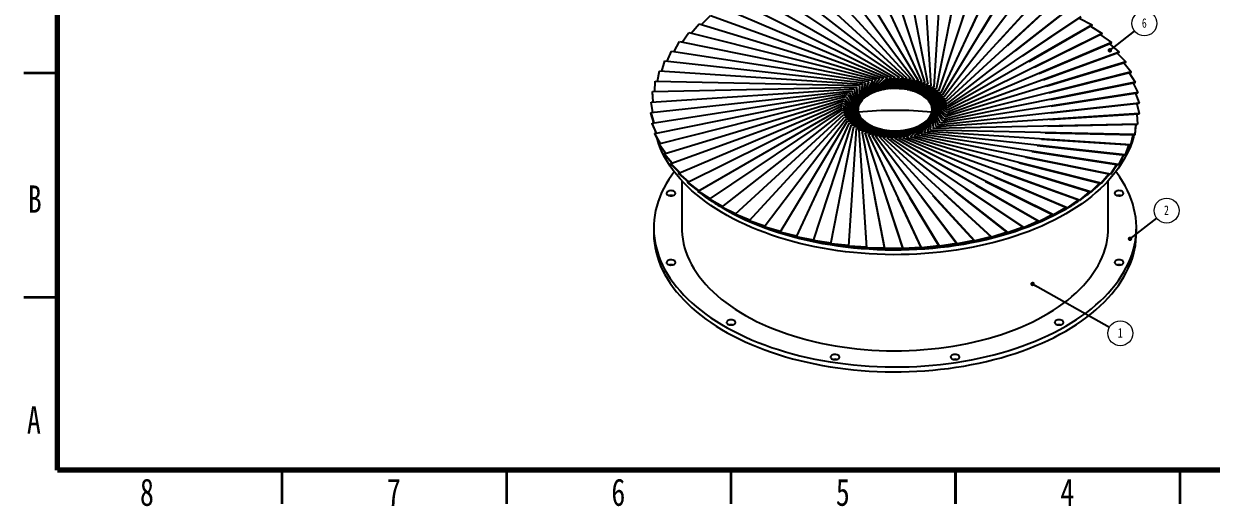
# Paper-space layout 'Sheet6' of a CAD drawing. Header units: millimetres. Extents: x 2 to 418, y 2 to 295.
# Drawn here: x 2.5 to 267, y 1.9 to 109.5 of the extents above; entities that cross this region are included whole.
import ezdxf

# ---------------------------------------------------------------- set-up
doc = ezdxf.new("R2010")
doc.units = ezdxf.units.MM
doc.styles.add('SLDTEXTSTYLE0', font='TXT', dxfattribs={"width": 0.75})
doc.dimstyles.new('SLDDIMSTYLE3', dxfattribs={"dimtxt": 0.18, "dimasz": 1, "dimexe": 0, "dimexo": 0.0625, "dimgap": 0, "dimtad": 0, "dimtih": 1, "dimtoh": 1, "dimdec": 0, "dimrnd": 1e-09, "dimzin": 0, "dimdsep": 46, "dimtxsty": 'Standard', "dimblk1": 'DOT', "dimblk2": 'DOT', "dimsah": 1, "dimcen": 0.09, "dimadec": 0, "dimazin": 0, "dimtfac": 1, "dimtdec": 0, "dimtofl": 0, "dimtmove": 0, "dimatfit": 3, "dimldrblk": 'DOT', "dimfxl": 1, "dimfrac": 2, "dimtolj": 1, "dimtzin": 0, "dimarcsym": 0})

# ---------------------------------------------------------------- blocks, each defined once
blk = doc.blocks.new('SW_NOTE_90')
at = {"color": 0, "linetype": 'Continuous', "lineweight": 0}
blk.add_circle((2.19, 1.71), 2.78, dxfattribs=at)
at = {"color": 0, "linetype": 'Continuous', "lineweight": 0, "insert": (2.17, 2.87), "char_height": 2.12, "attachment_point": 2, "style": 'SLDTEXTSTYLE0'}
blk.add_mtext('6', dxfattribs=at)
blk = doc.blocks.new('_DOT')
at = {"color": 0, "linetype": 'ByBlock', "lineweight": -2}
blk.add_line((-0.5, 0), (-1, 0), dxfattribs=at)
at = {"color": 0, "linetype": 'ByBlock', "const_width": 0.5}
blk.add_lwpolyline([(-0.25, 0, 1), (0.25, 0, 1)], format="xyb", close=True, dxfattribs=at)
blk = doc.blocks.new('SW_NOTE_91')
at = {"color": 0, "linetype": 'Continuous', "lineweight": 0}
blk.add_circle((2.2, 1.7), 2.78, dxfattribs=at)
at = {"color": 0, "linetype": 'Continuous', "lineweight": 0, "insert": (2.18, 2.86), "char_height": 2.12, "attachment_point": 2, "style": 'SLDTEXTSTYLE0'}
blk.add_mtext('2', dxfattribs=at)
blk = doc.blocks.new('SW_NOTE_92')
at = {"color": 0, "linetype": 'Continuous', "lineweight": 0}
blk.add_circle((2.42, -1.36), 2.78, dxfattribs=at)
at = {"color": 0, "linetype": 'Continuous', "lineweight": 0, "insert": (2.4, -0.2), "char_height": 2.12, "attachment_point": 2, "style": 'SLDTEXTSTYLE0'}
blk.add_mtext('1', dxfattribs=at)

psp = doc.layouts.new('Sheet6')

# ---------------------------------------------------------------- linework, layer by layer
at = {"color": 7, "linetype": 'Continuous', "lineweight": 70}
for p, q in [((10, 10), (10, 287)), ((410, 10), (10, 10))]:
    psp.add_line(p, q, dxfattribs=at)
at = {"color": 7, "linetype": 'Continuous', "lineweight": 25}
for p, q in [((190.691571, 121.992126), (202.467826, 96.620546)), ((194.748712, 122.158508), (203.207678, 96.349835)), ((198.816046, 122.149397), (203.910418, 96.047964)), ((202.870828, 121.964843), (204.572115, 95.71662)), ((175.015217, 119.604849), (199.222665, 97.364287)), ((178.807158, 120.454196), (200.067869, 97.231495)), ((182.698444, 121.137581), (200.893519, 97.062612)), ((186.667314, 121.651182), (201.694999, 96.858582)), ((206.890381, 121.605879), (205.189069, 95.357656)), ((210.852226, 121.074512), (205.757831, 94.97308)), ((214.734208, 120.373713), (206.275218, 94.565043)), ((218.514616, 119.507403), (206.738339, 94.135826)), ((210.85916, 120.965338), (208.623211, 109.509321)), ((214.741064, 120.264241), (211.028382, 108.936718)), ((218.521356, 119.397637), (213.352704, 108.261956)), ((167.813521, 117.428169), (197.492588, 97.518831)), ((171.343828, 118.59429), (198.362635, 97.460244)), ((222.172309, 118.480425), (207.144602, 93.68783)), ((225.686832, 117.298523), (207.491735, 93.22356)), ((222.178896, 118.370372), (215.583178, 107.488808)), ((225.693228, 117.18819), (217.707331, 106.621597)), ((161.25423, 114.656166), (195.741934, 97.522793)), ((164.444041, 116.11301), (196.617389, 97.53972)), ((229.03853, 115.968307), (207.777799, 92.745613)), ((232.20866, 114.497216), (208.001192, 92.256661)), ((229.0447, 115.857702), (219.713284, 105.665174)), ((232.214568, 114.38635), (221.589819, 104.624886)), ((153.484635, 109.353166), (155.483868, 111.35076)), ((155.483868, 111.35076), (194.009811, 97.376084)), ((158.261928, 113.065785), (194.871118, 97.468146)), ((235.179491, 112.893476), (208.160665, 91.759439)), ((237.934411, 111.166057), (208.255327, 91.256728)), ((235.185106, 112.782361), (223.326441, 103.506552)), ((151.183682, 107.446671), (152.935586, 109.520684)), ((152.935586, 109.520684), (193.16283, 97.247122)), ((240.458013, 109.324619), (208.284648, 90.751338)), ((237.9397, 111.054706), (224.913438, 102.316426)), ((240.462947, 109.213047), (226.341935, 101.061164)), ((237.578716, 110.812551), (240.458013, 109.324619)), ((240.075812, 108.989559), (242.736183, 107.379459)), ((240.462947, 109.213047), (240.458013, 109.324619)), ((149.134887, 105.445618), (150.631335, 107.58579)), ((150.631335, 107.58579), (192.334911, 97.081981)), ((242.736183, 107.379459), (208.248464, 90.246097)), ((242.740735, 107.267683), (227.603944, 99.747785)), ((242.330611, 107.063935), (244.756182, 105.341457)), ((242.740735, 107.267683), (242.736183, 107.379459)), ((145.839088, 101.204568), (146.805028, 103.445358)), ((146.805028, 103.445358), (190.754649, 96.647055)), ((147.349941, 103.361068), (148.583999, 105.556899)), ((148.583999, 105.556899), (191.530685, 96.881585)), ((246.506712, 103.222009), (207.980756, 89.247344)), ((244.756182, 105.341457), (208.146977, 89.743829)), ((244.760325, 105.229493), (228.692407, 98.383635)), ((244.330498, 105.046362), (246.506712, 103.222009)), ((244.760325, 105.229493), (244.756182, 105.341457)), ((246.510424, 103.109875), (246.506712, 103.222009)), ((144.611065, 98.988089), (145.304371, 101.262974)), ((145.304371, 101.262974), (190.011143, 96.379701)), ((247.977984, 101.032968), (207.750729, 88.759419)), ((246.510424, 103.109875), (229.601237, 96.976342)), ((247.981244, 100.920684), (230.32535, 95.533776)), ((246.064258, 102.948035), (247.977984, 101.032968)), ((247.522139, 100.780608), (249.16177, 98.786577)), ((247.981244, 100.920684), (247.977984, 101.032968)), ((143.673041, 96.723963), (144.090421, 99.021954)), ((144.090421, 99.021954), (189.304325, 96.08102)), ((249.16177, 98.786577), (207.458184, 88.282781)), ((249.16456, 98.674161), (230.860699, 94.064006)), ((248.695911, 98.556124), (250.05145, 96.495397)), ((249.16456, 98.674161), (249.16177, 98.786577)), ((142.548154, 94.414391), (188.016337, 95.396521)), ((143.030579, 94.424812), (143.169966, 96.73483)), ((143.169966, 96.73483), (188.638148, 95.752681)), ((188.016337, 95.396521), (188.3275, 90.239622)), ((188.638148, 95.752681), (188.326978, 90.595782)), ((189.304325, 96.08102), (188.372563, 90.950969)), ((190.011143, 96.379701), (188.464, 91.303196)), ((190.754649, 96.647055), (188.600777, 91.650494)), ((188.638213, 95.726389), (188.638148, 95.752681)), ((191.530685, 96.881585), (188.782129, 91.99092)), ((192.334911, 97.081981), (189.007042, 92.32257)), ((193.16283, 97.247122), (189.274259, 92.64359)), ((189.304521, 96.054722), (189.304325, 96.08102)), ((194.009811, 97.376084), (189.582284, 92.952185)), ((194.871118, 97.468146), (189.929396, 93.246628)), ((190.011469, 96.353392), (190.011143, 96.379701)), ((195.741934, 97.522793), (190.313653, 93.525273)), ((196.617389, 97.53972), (190.732907, 93.786562)), ((190.755102, 96.620729), (190.754649, 96.647055)), ((197.492588, 97.518831), (191.184811, 94.029033)), ((191.531264, 96.855237), (191.530685, 96.881585)), ((198.362635, 97.460244), (191.666841, 94.251331)), ((199.222665, 97.364287), (192.176299, 94.452212)), ((192.335612, 97.055605), (192.334911, 97.081981)), ((200.067869, 97.231495), (192.710336, 94.630553)), ((193.163649, 97.220713), (193.16283, 97.247122)), ((200.893519, 97.062612), (193.265967, 94.785356)), ((201.694999, 96.858582), (193.840083, 94.915757)), ((194.010743, 97.349637), (194.009811, 97.376084)), ((202.467826, 96.620546), (194.429475, 95.021025)), ((194.872159, 97.441657), (194.871118, 97.468146)), ((203.207678, 96.349835), (195.030845, 95.100571)), ((203.910418, 96.047964), (195.640831, 95.153952)), ((195.743077, 97.496257), (195.741934, 97.522793)), ((204.572115, 95.71662), (196.256022, 95.180868)), ((196.618628, 97.513132), (196.617389, 97.53972)), ((205.189069, 95.357656), (196.872976, 95.181169)), ((197.493916, 97.492188), (197.492588, 97.518831)), ((198.364045, 97.433542), (198.362635, 97.460244)), ((199.224149, 97.337522), (199.222665, 97.364287)), ((200.069418, 97.204665), (200.067869, 97.231495)), ((200.895125, 97.035713), (200.893519, 97.062612)), ((201.696653, 96.831613), (201.694999, 96.858582)), ((202.469518, 96.593505), (202.467826, 96.620546)), ((203.2094, 96.32272), (203.207678, 96.349835)), ((203.912159, 96.020774), (203.910418, 96.047964)), ((204.573866, 95.689354), (204.572115, 95.71662)), ((205.190821, 95.330315), (205.189069, 95.357656)), ((250.05145, 96.495397), (207.104755, 87.820096)), ((250.053754, 96.382872), (231.204288, 92.575249)), ((249.578913, 96.286953), (250.642048, 94.172242)), ((250.053754, 96.382872), (250.05145, 96.495397)), ((142.212678, 89.725594), (186.919456, 94.608848)), ((142.228462, 92.073616), (187.44237, 95.014531)), ((142.500891, 87.383456), (186.450521, 94.18174)), ((142.547893, 94.309694), (142.548154, 94.414391)), ((142.68104, 92.103053), (142.547893, 94.309694)), ((142.687593, 92.103479), (142.548154, 94.414391)), ((143.091488, 85.060302), (186.038186, 93.735597)), ((143.981167, 82.769122), (185.684757, 93.272913)), ((145.164952, 80.52273), (185.392211, 92.796275)), ((185.392211, 92.796275), (189.278703, 88.195197)), ((185.684757, 93.272913), (189.012621, 88.5135)), ((186.038186, 93.735597), (188.786736, 88.84493)), ((186.450521, 94.18174), (188.604387, 89.185179)), ((186.919456, 94.608848), (188.466593, 89.532342)), ((187.44237, 95.014531), (188.374125, 89.88448)), ((189.274259, 92.64359), (189.254268, 92.649689)), ((189.277519, 92.538429), (189.274259, 92.64359)), ((189.565616, 92.879495), (189.277519, 92.538429)), ((189.585997, 92.846873), (189.549303, 92.860183)), ((189.582284, 92.952185), (189.563139, 92.959129)), ((189.585997, 92.846873), (189.582284, 92.952185)), ((189.914023, 93.17463), (189.585997, 92.846873)), ((189.93354, 93.141146), (189.896364, 93.156985)), ((189.929396, 93.246628), (189.911204, 93.254379)), ((189.93354, 93.141146), (189.929396, 93.246628)), ((190.299662, 93.45391), (189.93354, 93.141146)), ((190.318205, 93.419603), (190.281088, 93.438043)), ((190.313653, 93.525273), (190.296515, 93.533787)), ((190.318205, 93.419603), (190.313653, 93.525273)), ((190.720375, 93.715772), (190.318205, 93.419603)), ((190.737841, 93.680687), (190.701344, 93.701756)), ((190.732907, 93.786562), (190.716919, 93.795791)), ((190.737841, 93.680687), (190.732907, 93.786562)), ((191.17381, 93.958751), (190.737841, 93.680687)), ((191.190101, 93.922938), (191.154794, 93.946622)), ((191.184811, 94.029033), (191.170063, 94.038927)), ((191.190101, 93.922938), (191.184811, 94.029033)), ((191.657431, 94.18149), (191.190101, 93.922938)), ((191.672455, 94.145), (191.638907, 94.171241)), ((191.666841, 94.251331), (191.653414, 94.261833)), ((191.672455, 94.145), (191.666841, 94.251331)), ((192.168533, 94.382742), (191.672455, 94.145)), ((192.182207, 94.345632), (192.150975, 94.374327)), ((192.176299, 94.452212), (192.164269, 94.463264)), ((192.182207, 94.345632), (192.176299, 94.452212)), ((192.704259, 94.561382), (192.182207, 94.345632)), ((192.716506, 94.523712), (192.688124, 94.554714)), ((192.710336, 94.630553), (192.699771, 94.642093)), ((192.716506, 94.523712), (192.710336, 94.630553)), ((193.261611, 94.716411), (192.716506, 94.523712)), ((193.272363, 94.678244), (193.247333, 94.711363)), ((193.265967, 94.785356), (193.256925, 94.79732)), ((193.272363, 94.678244), (193.265967, 94.785356)), ((193.837473, 94.846962), (193.272363, 94.678244)), ((193.84667, 94.808364), (193.82545, 94.843372)), ((193.840083, 94.915757), (193.832616, 94.928077)), ((193.84667, 94.808364), (193.840083, 94.915757)), ((194.428625, 94.952304), (193.84667, 94.808364)), ((194.436215, 94.913344), (194.419212, 94.949976)), ((194.429475, 95.021025), (194.423623, 95.033632)), ((194.436215, 94.913344), (194.429475, 95.021025)), ((195.03176, 95.03185), (194.436215, 94.913344)), ((195.037701, 94.992597), (195.02526, 95.030556)), ((195.030845, 95.100571), (195.026641, 95.113396)), ((195.037701, 94.992597), (195.030845, 95.100571)), ((195.643507, 95.085153), (195.037701, 94.992597)), ((195.640831, 95.153952), (195.638299, 95.166923)), ((195.647765, 95.04568), (195.640161, 95.084642)), ((195.647765, 95.04568), (195.640831, 95.153952)), ((196.260442, 95.111916), (195.647765, 95.04568)), ((196.256022, 95.180868), (196.255176, 95.193912)), ((196.262995, 95.072296), (196.256022, 95.180868)), ((196.262995, 95.072296), (196.260427, 95.111914)), ((196.877414, 95.111879), (196.262995, 95.072296)), ((196.872976, 95.181169), (196.873822, 95.194213)), ((196.879949, 95.072296), (196.872976, 95.181169)), ((197.492663, 95.085299), (196.879949, 95.072296)), ((197.488245, 95.154854), (197.490776, 95.167824)), ((205.757831, 94.97308), (197.488245, 95.154854)), ((197.495179, 95.04568), (197.488245, 95.154854)), ((198.102754, 95.032325), (197.495179, 95.04568)), ((198.098386, 95.102069), (198.10259, 95.114894)), ((206.275218, 94.565043), (198.098386, 95.102069)), ((198.105243, 94.992597), (198.098386, 95.102069)), ((198.704278, 94.953254), (198.105243, 94.992597)), ((198.699989, 95.023109), (198.705841, 95.035717)), ((206.738339, 94.135826), (198.699989, 95.023109)), ((198.706729, 94.913344), (198.699989, 95.023109)), ((199.29387, 94.848534), (198.706729, 94.913344)), ((199.289688, 94.918417), (199.297155, 94.930737)), ((207.144602, 93.68783), (199.289688, 94.918417)), ((199.296274, 94.808363), (199.289688, 94.918417)), ((199.868232, 94.718758), (199.296274, 94.808363)), ((199.864185, 94.788577), (199.873227, 94.800541)), ((207.491735, 93.22356), (199.864185, 94.788577)), ((199.870581, 94.678243), (199.864185, 94.788577)), ((200.424154, 94.564662), (199.870581, 94.678243)), ((200.420268, 94.634316), (200.430833, 94.645856)), ((207.777799, 92.745613), (200.420268, 94.634316)), ((200.426438, 94.523711), (200.420268, 94.634316)), ((200.958525, 94.387123), (200.426438, 94.523711)), ((200.954828, 94.456497), (200.966857, 94.467549)), ((208.001192, 92.256661), (200.954828, 94.456497)), ((200.960736, 94.345631), (200.954828, 94.456497)), ((201.468358, 94.187154), (200.960736, 94.345631)), ((201.464873, 94.256114), (201.4783, 94.266616)), ((208.160665, 91.759439), (201.464873, 94.256114)), ((201.470488, 94.144999), (201.464873, 94.256114)), ((201.950801, 93.965903), (201.470488, 94.144999)), ((201.947553, 94.034287), (201.962302, 94.04418)), ((208.255327, 91.256728), (201.947553, 94.034287)), ((201.952842, 93.922936), (201.947553, 94.034287)), ((202.403158, 93.724645), (201.952842, 93.922936)), ((202.400168, 93.792257), (202.416156, 93.801487)), ((208.284648, 90.751338), (202.400168, 93.792257)), ((202.405102, 93.680686), (202.400168, 93.792257)), ((202.822898, 93.464781), (202.405102, 93.680686)), ((202.820186, 93.531378), (202.837324, 93.539892)), ((208.248464, 90.246097), (202.820186, 93.531378)), ((202.824738, 93.419601), (202.820186, 93.531378)), ((203.207674, 93.187842), (202.824738, 93.419601)), ((203.205259, 93.253108), (203.223451, 93.260859)), ((208.146977, 89.743829), (203.205259, 93.253108)), ((203.209403, 93.141144), (203.205259, 93.253108)), ((203.555336, 92.895485), (203.209403, 93.141144)), ((203.553233, 92.959004), (203.572378, 92.965949)), ((207.980756, 89.247344), (203.553233, 92.959004)), ((203.556945, 92.846871), (203.553233, 92.959004)), ((203.863939, 92.589513), (203.556945, 92.846871)), ((203.862162, 92.650711), (203.882152, 92.65681)), ((207.750729, 88.759419), (203.862162, 92.650711)), ((203.865423, 92.538427), (203.862162, 92.650711)), ((205.759572, 94.945664), (205.757831, 94.97308)), ((206.27694, 94.537552), (206.275218, 94.565043)), ((250.642048, 94.172242), (206.69242, 87.373953)), ((206.740031, 94.108261), (206.738339, 94.135826)), ((207.146256, 93.660193), (207.144602, 93.68783)), ((207.493342, 93.195852), (207.491735, 93.22356)), ((207.779348, 92.717837), (207.777799, 92.745613)), ((250.643854, 94.059628), (231.354196, 91.075833)), ((250.16609, 93.985726), (250.930261, 91.830105)), ((250.643854, 94.059628), (250.642048, 94.172242)), ((142.227681, 91.968896), (142.228462, 92.073616)), ((142.626907, 89.770839), (142.227681, 91.968896)), ((142.646323, 89.77296), (142.228462, 92.073616)), ((146.636224, 78.333689), (185.162184, 92.308349)), ((148.386753, 76.214241), (184.995963, 91.811864)), ((150.406751, 74.176238), (184.894476, 91.309597)), ((152.684934, 72.231068), (184.858292, 90.804353)), ((155.208536, 70.38963), (184.887613, 90.298963)), ((184.858292, 90.804353), (190.643652, 87.114414)), ((184.887613, 90.298963), (191.067103, 86.880138)), ((184.894476, 91.309597), (190.25166, 87.364429)), ((184.995963, 91.811864), (189.892636, 87.628824)), ((185.162184, 92.308349), (189.567922, 87.906214)), ((188.326978, 90.595782), (188.305982, 90.596236)), ((188.3275, 90.239622), (188.309692, 90.239237)), ((188.327239, 90.491085), (188.312307, 90.491407)), ((188.327239, 90.491085), (188.326978, 90.595782)), ((188.350293, 90.873149), (188.327239, 90.491085)), ((188.327258, 90.142521), (188.3275, 90.239622)), ((188.373345, 90.846249), (188.348766, 90.847848)), ((188.372563, 90.950969), (188.350095, 90.95243)), ((188.373345, 90.846249), (188.372563, 90.950969)), ((188.442377, 91.226324), (188.373345, 90.846249)), ((188.465297, 91.198431), (188.437855, 91.201429)), ((188.464, 91.303196), (188.441784, 91.305623)), ((188.465297, 91.198431), (188.464, 91.303196)), ((188.579922, 91.574539), (188.465297, 91.198431)), ((188.602583, 91.545662), (188.572537, 91.55031)), ((188.600777, 91.650494), (188.578937, 91.653872)), ((188.602583, 91.545662), (188.600777, 91.650494)), ((188.762159, 91.915847), (188.602583, 91.545662)), ((188.784433, 91.885999), (188.752107, 91.892529)), ((188.782129, 91.99092), (188.760787, 91.995231)), ((188.784433, 91.885999), (188.782129, 91.99092)), ((188.988068, 92.248339), (188.784433, 91.885999)), ((189.009832, 92.217539), (188.975604, 92.22616)), ((189.007042, 92.32257), (188.986318, 92.32779)), ((189.009832, 92.217539), (189.007042, 92.32257)), ((189.256388, 92.570155), (189.009832, 92.217539)), ((189.277519, 92.538429), (189.24182, 92.549321)), ((204.13176, 92.271903), (203.865423, 92.538427)), ((204.130319, 92.329952), (204.151043, 92.335172)), ((207.458184, 88.282781), (204.130319, 92.329952)), ((204.133109, 92.217537), (204.130319, 92.329952)), ((204.357302, 91.944886), (204.133109, 92.217537)), ((204.356203, 91.998522), (204.377545, 92.002833)), ((207.104755, 87.820096), (204.356203, 91.998522)), ((204.358508, 91.885997), (204.356203, 91.998522)), ((204.539308, 91.611139), (204.358508, 91.885997)), ((204.504794, 85.803012), (204.815962, 90.24767)), ((204.538552, 91.658274), (204.560392, 91.661652)), ((206.69242, 87.373953), (204.538552, 91.658274)), ((204.540358, 91.54566), (204.538552, 91.658274)), ((204.67677, 91.27432), (204.540358, 91.54566)), ((204.676346, 91.31111), (204.698563, 91.313537)), ((206.223485, 86.946845), (204.676346, 91.31111)), ((204.677644, 91.198429), (204.676346, 91.31111)), ((204.76894, 90.940895), (204.677644, 91.198429)), ((204.768815, 90.958973), (204.791283, 90.960434)), ((205.700572, 86.541162), (204.768815, 90.958973)), ((204.769596, 90.846247), (204.768815, 90.958973)), ((204.8207, 90.603944), (204.769596, 90.846247)), ((204.81544, 90.603831), (204.838034, 90.604319)), ((205.126605, 86.159173), (204.81544, 90.603831)), ((204.815701, 90.491082), (204.81544, 90.603831)), ((204.832767, 90.247307), (204.815701, 90.491082)), ((204.815962, 90.24767), (204.838556, 90.247182)), ((250.930261, 91.830105), (206.223485, 86.946845)), ((208.002675, 92.22882), (208.001192, 92.256661)), ((208.162075, 91.731535), (208.160665, 91.759439)), ((208.249607, 90.218027), (208.248464, 90.246097)), ((208.256655, 91.228765), (208.255327, 91.256728)), ((208.285887, 90.72332), (208.284648, 90.751338)), ((250.931558, 91.717424), (231.309585, 89.574143)), ((250.454025, 91.665264), (250.914478, 89.482083)), ((250.931558, 91.717424), (250.930261, 91.830105)), ((142.211381, 89.620829), (142.212678, 89.725594)), ((142.875588, 87.441416), (142.211381, 89.620829)), ((142.907318, 87.446324), (142.212678, 89.725594)), ((142.499085, 87.278624), (142.500891, 87.383456)), ((143.469423, 85.136645), (142.500891, 87.383456)), ((157.963457, 68.662211), (184.982275, 89.796252)), ((160.934289, 67.058472), (185.141749, 89.29903)), ((164.104419, 65.587381), (185.365142, 88.810078)), ((167.456117, 64.257165), (185.651205, 88.332131)), ((170.970641, 63.075264), (185.998339, 87.867861)), ((174.628334, 62.048287), (186.404602, 87.419865)), ((184.982275, 89.796252), (191.520344, 86.662926)), ((185.141749, 89.29903), (192.001527, 86.464065)), ((185.365142, 88.810078), (192.508633, 86.284799)), ((185.651205, 88.332131), (193.039463, 86.126316)), ((185.998339, 87.867861), (193.591637, 85.989742)), ((186.404602, 87.419865), (194.162595, 85.876129)), ((188.374125, 89.88448), (188.359563, 89.883533)), ((188.37377, 89.836915), (188.374125, 89.88448)), ((188.466593, 89.532342), (188.455269, 89.531105)), ((188.466262, 89.505602), (188.466593, 89.532342)), ((188.604387, 89.185179), (188.596226, 89.183916)), ((188.604123, 89.169865), (188.604387, 89.185179)), ((188.786736, 88.84493), (188.781604, 88.843893)), ((188.786558, 88.836808), (188.786736, 88.84493)), ((189.012621, 88.5135), (189.010324, 88.512921)), ((189.012536, 88.510303), (189.012621, 88.5135)), ((198.271824, 84.087546), (203.186597, 87.577688)), ((199.133131, 84.179608), (203.55848, 87.889443)), ((199.980112, 84.30857), (203.868682, 88.199862)), ((200.808031, 84.473711), (204.135899, 88.520882)), ((201.612257, 84.674107), (204.360812, 88.852533)), ((202.388293, 84.908638), (204.542164, 89.192958)), ((203.131799, 85.175992), (204.67894, 89.540256)), ((203.838617, 85.474673), (204.770377, 89.892483)), ((203.868682, 88.199862), (203.871281, 88.199069)), ((204.135899, 88.520882), (204.141693, 88.519423)), ((204.360812, 88.852533), (204.370079, 88.85066)), ((204.542164, 89.192958), (204.555113, 89.190955)), ((204.67894, 89.540256), (204.695702, 89.538425)), ((204.770377, 89.892483), (204.791001, 89.891142)), ((250.914478, 89.482083), (205.700572, 86.541162)), ((206.692874, 87.345673), (206.69242, 87.373953)), ((207.105334, 87.791838), (207.104755, 87.820096)), ((207.458885, 88.25455), (207.458184, 88.282781)), ((207.751548, 88.731221), (207.750729, 88.759419)), ((207.981688, 89.219185), (207.980756, 89.247344)), ((208.148018, 89.715712), (208.146977, 89.743829)), ((250.915259, 89.369357), (231.070705, 88.078576)), ((250.440964, 89.338507), (250.594787, 87.141308)), ((250.915259, 89.369357), (250.914478, 89.482083)), ((143.426192, 85.127912), (142.499085, 87.278624)), ((143.089184, 84.955381), (143.091488, 85.060302)), ((144.27611, 82.843409), (143.089184, 84.955381)), ((144.329783, 82.856927), (143.091488, 85.060302)), ((178.408743, 61.181977), (186.867723, 86.990648)), ((182.290725, 60.481179), (187.385111, 86.582611)), ((186.252571, 59.949812), (187.953872, 86.198035)), ((186.867723, 86.990648), (194.749598, 85.786446)), ((187.385111, 86.582611), (195.349733, 85.721567)), ((187.953872, 86.198035), (195.959915, 85.682256)), ((188.569076, 85.81173), (188.570827, 85.839071)), ((190.272124, 59.590848), (188.570827, 85.839071)), ((188.570827, 85.839071), (196.5769, 85.669163)), ((189.230783, 85.480311), (189.232524, 85.507727)), ((189.232524, 85.507727), (197.197293, 85.682799)), ((194.326905, 59.406295), (189.232524, 85.507727)), ((189.933542, 85.178365), (189.935264, 85.205856)), ((189.935264, 85.205856), (197.817566, 85.723537)), ((198.394239, 59.397184), (189.935264, 85.205856)), ((190.673424, 84.90758), (190.675116, 84.935145)), ((190.675116, 84.935145), (198.434072, 85.791587)), ((202.45138, 59.563566), (190.675116, 84.935145)), ((191.446289, 84.669472), (191.447943, 84.697109)), ((191.447943, 84.697109), (199.04307, 85.886995)), ((206.475637, 59.904512), (191.447943, 84.697109)), ((192.249423, 84.49308), (199.640746, 86.009626)), ((193.075073, 84.324197), (200.223245, 86.159156)), ((193.920277, 84.191405), (200.786699, 86.335063)), ((194.780307, 84.095448), (201.327262, 86.536623)), ((195.650355, 84.036861), (201.841148, 86.762907)), ((196.525553, 84.015973), (202.32467, 87.012776)), ((197.401008, 84.032899), (202.774276, 87.284885)), ((201.611678, 84.645849), (201.612257, 84.674107)), ((244.558947, 75.998799), (201.612257, 84.674107)), ((202.38784, 84.880358), (202.388293, 84.908638)), ((246.337917, 78.11034), (202.388293, 84.908638)), ((203.131473, 85.147695), (203.131799, 85.175992)), ((247.838572, 80.292724), (203.131799, 85.175992)), ((203.838421, 85.446365), (203.838617, 85.474673)), ((249.052522, 82.533744), (203.838617, 85.474673)), ((204.504729, 85.774698), (204.504794, 85.803012)), ((249.972976, 84.820869), (204.504794, 85.803012)), ((250.594787, 87.141308), (205.126605, 86.159173)), ((205.12667, 86.130858), (205.126605, 86.159173)), ((205.700768, 86.512854), (205.700572, 86.541162)), ((206.223811, 86.918548), (206.223485, 86.946845)), ((249.972715, 84.70812), (230.016558, 85.139187)), ((250.595048, 87.028559), (230.638891, 86.597496)), ((249.536102, 84.717552), (249.05174, 82.421018)), ((249.513213, 84.718046), (249.052522, 82.533744)), ((250.134471, 87.01861), (249.972715, 84.70812)), ((249.972715, 84.70812), (249.972976, 84.820869)), ((250.126827, 87.018445), (249.972976, 84.820869)), ((250.595048, 87.028559), (250.594787, 87.141308)), ((143.978377, 82.664091), (143.981167, 82.769122)), ((145.421024, 80.600859), (143.978377, 82.664091)), ((145.483851, 80.620028), (143.981167, 82.769122)), ((192.247817, 84.465372), (192.249423, 84.49308)), ((210.444507, 60.418113), (192.249423, 84.49308)), ((193.073524, 84.296421), (193.075073, 84.324197)), ((214.335793, 61.101498), (193.075073, 84.324197)), ((193.918793, 84.163564), (193.920277, 84.191405)), ((218.127733, 61.950846), (193.920277, 84.191405)), ((194.778897, 84.067544), (194.780307, 84.095448)), ((221.799122, 62.961406), (194.780307, 84.095448)), ((195.649026, 84.008898), (195.650355, 84.036861)), ((225.329428, 64.127526), (195.650355, 84.036861)), ((196.524314, 83.987954), (196.525553, 84.015973)), ((228.698908, 65.442686), (196.525553, 84.015973)), ((197.399865, 84.004829), (197.401008, 84.032899)), ((231.888718, 66.89953), (197.401008, 84.032899)), ((198.270784, 84.059429), (198.271824, 84.087546)), ((234.88102, 68.489912), (198.271824, 84.087546)), ((199.132199, 84.151449), (199.133131, 84.179608)), ((237.659079, 70.204937), (199.133131, 84.179608)), ((199.979294, 84.280373), (199.980112, 84.30857)), ((240.20736, 72.035014), (199.980112, 84.30857)), ((200.80733, 84.445481), (200.808031, 84.473711)), ((242.511611, 73.969908), (200.808031, 84.473711)), ((247.837275, 80.180043), (228.215303, 82.323328)), ((249.05174, 82.421018), (229.207187, 83.711803)), ((248.641173, 82.447724), (247.837275, 80.180043)), ((248.603396, 82.450181), (247.838572, 80.292724)), ((249.05174, 82.421018), (249.052522, 82.533744)), ((145.161692, 80.417569), (145.164952, 80.52273)), ((146.854919, 78.413017), (145.161692, 80.417569)), ((146.92541, 78.438587), (145.164952, 80.52273)), ((244.556642, 75.886274), (225.707177, 79.693899)), ((246.336111, 77.997726), (227.046454, 80.981525)), ((247.454266, 80.221878), (246.336111, 77.997726)), ((247.40231, 80.227553), (246.337917, 78.11034)), ((247.493549, 80.217588), (247.236602, 79.788918)), ((247.837275, 80.180043), (247.838572, 80.292724)), ((146.823016, 78.401445), (146.623699, 78.686751)), ((146.632511, 78.228377), (146.636224, 78.333689)), ((148.570111, 76.292362), (146.632511, 78.228377)), ((148.646604, 76.324953), (146.636224, 78.333689)), ((148.50374, 76.264084), (147.995879, 76.866124)), ((240.2041, 71.922729), (222.548208, 77.30964)), ((242.508821, 73.857493), (224.204962, 78.467652)), ((245.981618, 78.052561), (244.556642, 75.886274)), ((245.916528, 78.062629), (244.558947, 75.998799)), ((246.336111, 77.997726), (246.337917, 78.11034)), ((148.382609, 76.108759), (148.386753, 76.214241)), ((150.55728, 74.251021), (148.382609, 76.108759)), ((150.637974, 74.291109), (148.386753, 76.214241)), ((149.07147, 74.53886), (149.07147, 64.020389)), ((150.402199, 74.070569), (150.406751, 74.176238)), ((152.805536, 72.30069), (150.402199, 74.070569)), ((152.888523, 72.348598), (150.406751, 74.176238)), ((231.884167, 66.787754), (216.74738, 74.307655)), ((234.876876, 68.377948), (218.808962, 75.223809)), ((237.655367, 70.092803), (220.746182, 76.226339)), ((244.231099, 75.952034), (242.508821, 73.857493)), ((244.154223, 75.967563), (242.511611, 73.969908)), ((244.07147, 64.020389), (244.07147, 74.53886)), ((244.556642, 75.886274), (244.558947, 75.998799)), ((152.679999, 72.125194), (152.684934, 72.231068)), ((155.302411, 70.452603), (152.679999, 72.125194)), ((155.385721, 70.508489), (152.684934, 72.231068)), ((218.121825, 61.83998), (207.497081, 71.601445)), ((221.793508, 62.850291), (209.934848, 72.126102)), ((225.324139, 64.016176), (212.297881, 72.754458)), ((228.693974, 65.331115), (214.572967, 73.483)), ((239.935857, 72.004571), (237.655367, 70.092803)), ((239.84051, 72.033662), (237.659079, 70.204937)), ((239.519583, 71.655602), (239.958957, 71.997523)), ((239.818597, 71.887226), (239.670024, 71.781719)), ((239.818597, 71.887226), (239.819324, 71.90688)), ((242.212173, 73.932209), (240.2041, 71.922729)), ((240.2041, 71.922729), (240.20736, 72.035014)), ((242.125135, 73.954131), (240.20736, 72.035014)), ((242.102897, 73.822856), (242.219265, 73.930423)), ((242.508821, 73.857493), (242.511611, 73.969908)), ((154.976016, 70.66078), (155.287863, 70.442844)), ((155.203247, 70.283535), (155.208536, 70.38963)), ((158.034015, 68.717402), (155.203247, 70.283535)), ((158.115652, 68.781258), (155.208536, 70.38963)), ((190.26515, 59.481975), (189.518445, 71.002419)), ((194.319971, 59.297121), (192.084028, 70.753138)), ((198.387383, 59.287712), (194.674707, 70.615236)), ((202.444639, 59.453801), (197.275993, 70.589483)), ((206.469051, 59.794458), (199.873339, 70.676023)), ((210.438111, 60.307779), (202.45222, 70.874373)), ((214.329623, 60.990893), (204.998213, 71.183423)), ((237.414664, 70.180114), (234.876876, 68.377948)), ((237.313047, 70.216974), (234.88102, 68.489912)), ((237.312446, 70.073034), (236.983693, 69.874067)), ((237.312446, 70.073034), (237.313893, 70.108553)), ((237.655367, 70.092803), (237.659079, 70.204937)), ((158.029062, 68.713528), (157.950835, 68.763422)), ((157.957842, 68.55588), (157.963457, 68.662211)), ((160.985052, 67.10511), (157.957842, 68.55588)), ((161.063036, 67.176758), (157.963457, 68.662211)), ((160.971207, 67.09239), (160.709688, 67.237076)), ((160.92838, 66.951892), (160.934289, 67.058472)), ((164.138917, 65.625062), (160.92838, 66.951892)), ((164.21133, 65.704158), (160.934289, 67.058472)), ((231.694782, 66.88184), (228.693974, 65.331115)), ((231.58722, 66.935276), (228.698908, 65.442686)), ((231.631914, 66.793734), (230.904222, 66.473303)), ((231.631914, 66.793734), (231.634623, 66.850751)), ((234.662538, 68.469268), (231.884167, 66.787754)), ((231.884167, 66.787754), (231.888718, 66.89953)), ((234.556823, 68.514309), (231.888718, 66.89953)), ((234.578455, 68.372032), (234.054438, 68.101237)), ((234.578455, 68.372032), (234.580562, 68.419655)), ((234.876876, 68.377948), (234.88102, 68.489912)), ((142.82147, 64.020389), (142.82147, 62.931668)), ((164.118922, 65.603223), (163.662616, 65.821905)), ((164.098249, 65.48054), (164.104419, 65.587381)), ((167.477793, 64.285846), (164.098249, 65.48054)), ((167.542816, 64.371881), (164.104419, 65.587381)), ((167.455942, 64.254224), (166.7976, 64.526299)), ((167.449721, 64.150053), (167.456117, 64.257165)), ((170.982751, 63.095243), (167.449721, 64.150053)), ((171.038707, 63.187559), (167.456117, 64.257165)), ((225.179855, 64.112964), (221.793508, 62.850291)), ((225.075397, 64.183037), (221.799122, 62.961406)), ((225.16819, 64.039814), (224.034324, 63.685828)), ((225.16819, 64.039814), (225.171931, 64.11001)), ((228.52797, 65.426947), (225.324139, 64.016176)), ((225.324139, 64.016176), (225.329428, 64.127526)), ((228.420837, 65.488793), (225.329428, 64.127526)), ((228.489301, 65.346964), (227.556174, 64.999027)), ((228.489301, 65.346964), (228.492554, 65.411352)), ((228.693974, 65.331115), (228.698908, 65.442686)), ((250.32147, 62.931668), (250.32147, 64.020389)), ((170.96919, 63.05161), (170.101473, 63.358355)), ((170.964054, 62.967871), (170.970641, 63.075264)), ((174.633858, 62.060186), (170.964054, 62.967871)), ((174.679249, 62.15798), (170.970641, 63.075264)), ((174.625787, 62.00759), (173.559909, 62.325815)), ((174.621594, 61.940606), (174.628334, 62.048287)), ((178.410293, 61.186706), (174.621594, 61.940606)), ((178.443838, 61.289053), (174.628334, 62.048287)), ((178.405275, 61.127367), (177.157405, 61.436014)), ((178.401886, 61.074003), (178.408743, 61.181977)), ((182.290641, 60.479874), (178.401886, 61.074003)), ((182.311138, 60.585764), (178.408743, 61.181977)), ((214.240723, 61.087997), (210.438111, 60.307779)), ((214.156697, 61.179778), (210.444507, 60.418113)), ((214.30157, 61.021535), (212.674318, 60.766603)), ((218.016007, 61.9372), (214.329623, 60.990893)), ((214.329623, 60.990893), (214.335793, 61.101498)), ((217.923258, 62.022412), (214.335793, 61.101498)), ((218.065662, 61.872795), (216.56827, 61.565561)), ((218.065662, 61.872795), (218.066696, 61.890629)), ((221.669267, 62.947471), (218.121825, 61.83998)), ((218.121825, 61.83998), (218.127733, 61.950846)), ((221.569649, 63.025392), (218.127733, 61.950846)), ((221.687155, 62.879595), (220.363338, 62.539767)), ((221.687155, 62.879595), (221.690035, 62.931227)), ((221.793508, 62.850291), (221.799122, 62.961406)), ((182.286512, 60.415391), (180.877283, 60.695809)), ((182.283791, 60.372907), (182.290725, 60.481179)), ((186.25219, 59.943889), (182.283791, 60.372907)), ((186.259204, 60.052152), (182.290725, 60.481179)), ((186.247785, 59.875298), (184.7017, 60.11151)), ((186.245597, 59.84124), (186.252571, 59.949812)), ((190.258621, 59.582706), (186.245597, 59.84124)), ((190.251525, 59.692185), (186.252571, 59.949812)), ((190.263318, 59.510251), (188.611668, 59.688809)), ((190.26515, 59.481975), (190.272124, 59.590848)), ((194.300607, 59.396332), (190.26515, 59.481975)), ((194.27924, 59.505807), (190.272124, 59.590848)), ((194.315239, 59.321364), (192.587096, 59.432697)), ((194.319971, 59.297121), (194.326905, 59.406295)), ((198.355227, 59.385819), (194.319971, 59.297121)), ((198.319751, 59.494061), (194.326905, 59.406295)), ((198.380158, 59.309754), (196.606845, 59.347388)), ((202.399427, 59.551209), (198.387383, 59.287712)), ((198.387383, 59.287712), (198.394239, 59.397184)), ((202.350322, 59.657005), (198.394239, 59.397184)), ((202.434574, 59.475487), (200.648802, 59.436234)), ((206.410215, 59.891525), (202.444639, 59.453801)), ((202.444639, 59.453801), (202.45138, 59.563566)), ((206.348277, 59.99371), (202.45138, 59.563566)), ((206.455044, 59.817567), (204.689973, 59.701643)), ((210.364798, 60.404783), (206.469051, 59.794458)), ((206.469051, 59.794458), (206.475637, 59.904512)), ((210.291126, 60.502263), (206.475637, 59.904512)), ((210.418335, 60.333946), (208.706605, 60.145003)), ((210.438111, 60.307779), (210.444507, 60.418113)), ((146.406483, 55.76961), (146.332403, 55.756354))]:
    psp.add_line(p, q, dxfattribs=at)
at = {"color": 7, "linetype": 'Continuous', "lineweight": 35}
for p, q in [((10, 98.5), (2.5, 98.5)), ((10, 48.5), (2.5, 48.5)), ((60, 10), (60, 2.5)), ((110, 10), (110, 2.5)), ((160, 10), (160, 2.5)), ((210, 2.5), (210, 10)), ((210, 10), (210, 2.5)), ((260, 10), (260, 2.5))]:
    psp.add_line(p, q, dxfattribs=at)
at = {"color": 7, "linetype": 'Continuous', "lineweight": 25, "flags": 128}
for points in [[(143.262361, 85.094818), (143.131604, 85.732508), (143.106547, 85.869428)], [(249.790928, 84.712047), (249.659718, 84.206935), (249.352684, 83.196289), (248.987935, 82.192057), (248.565868, 81.195335), (248.086947, 80.207215), (247.551694, 79.228775), (246.960696, 78.261088), (246.314597, 77.305209), (245.614105, 76.362186), (244.859985, 75.433048), (244.053063, 74.518813), (243.19422, 73.620479), (242.284396, 72.739029), (241.324586, 71.875426), (240.315838, 71.030616), (239.259257, 70.205522), (238.155998, 69.401046), (237.007266, 68.618068), (235.814319, 67.857444), (234.578459, 67.120006), (233.30104, 66.406559), (231.983458, 65.717885), (230.627153, 65.054737), (229.233609, 64.417838), (227.804349, 63.807887), (226.340936, 63.22555), (224.844971, 62.671463), (223.318089, 62.146233), (221.761961, 61.650433), (220.178287, 61.184607), (218.568799, 60.749263), (216.935257, 60.344878), (215.279448, 59.971893), (213.603182, 59.630716), (211.908292, 59.321722), (210.196631, 59.045246), (208.470072, 58.801593), (206.730502, 58.591027), (204.979822, 58.41378), (203.219949, 58.270045), (201.452805, 58.15998), (199.680324, 58.083705), (197.904443, 58.041302), (196.127105, 58.032819), (194.350253, 58.058265), (192.575829, 58.117612), (190.805775, 58.210796), (189.042025, 58.337713), (187.286509, 58.498226), (185.541145, 58.692159), (183.807843, 58.919299), (182.088498, 59.179399), (180.38499, 59.472174), (178.699182, 59.797304), (177.032917, 60.154434), (175.388016, 60.543172), (173.76628, 60.963094), (172.169481, 61.413741), (170.599364, 61.894619), (169.057649, 62.405204), (167.546019, 62.944936), (166.066127, 63.513226), (164.619594, 64.109452), (163.207998, 64.732962), (161.832886, 65.383074), (160.495759, 66.059078), (159.198081, 66.760234), (157.94127, 67.485775), (156.726701, 68.234909), (155.555701, 69.006816), (154.429552, 69.800651), (153.349484, 70.615548), (152.316678, 71.450614), (151.332265, 72.304937), (150.39732, 73.177583), (149.512866, 74.067596), (148.679869, 74.974005), (147.899242, 75.895818), (147.171836, 76.832026), (146.498449, 77.781607), (145.879816, 78.743521), (145.316613, 79.716718), (144.809456, 80.700132), (144.358901, 81.692689), (143.965439, 82.693303), (143.629502, 83.700879), (143.458336, 84.298525)], [(250.205086, 87.020136), (250.09936, 86.243039), (250.065845, 86.038368)], [(246.059548, 78.040506), (245.614105, 77.450907), (245.439927, 77.229067)], [(245.439927, 77.229067), (245.614105, 77.450907), (246.059548, 78.040506)], [(147.391317, 76.540681), (146.828343, 75.776153), (146.182244, 74.820274), (145.591245, 73.852587), (145.055993, 72.874148), (144.577071, 71.886027), (144.155005, 70.889305), (143.790256, 69.885073), (143.483222, 68.874427), (143.234239, 67.858474), (143.043579, 66.838324), (142.911452, 65.815092), (142.838001, 64.789898), (142.823307, 63.763862), (142.867385, 62.738107), (142.970189, 61.713754), (143.131604, 60.691924), (143.351455, 59.673733), (143.629502, 58.660295), (143.965439, 57.652718), (144.358901, 56.652104), (144.809456, 55.659547), (145.316613, 54.676133), (145.879816, 53.702936), (146.498449, 52.741022), (147.171836, 51.791441), (147.899242, 50.855233), (148.679869, 49.93342), (149.512866, 49.027011), (150.39732, 48.136998), (151.332265, 47.264352), (152.316678, 46.410029), (153.349484, 45.574963), (154.429552, 44.760067), (155.555701, 43.966231), (156.726701, 43.194324), (157.94127, 42.445191), (159.198081, 41.719649), (160.495759, 41.018493), (161.832886, 40.342489), (163.207998, 39.692377), (164.619594, 39.068867), (166.066127, 38.472641), (167.546019, 37.904351), (169.057649, 37.364619), (170.599364, 36.854035), (172.169481, 36.373156), (173.76628, 35.922509), (175.388016, 35.502587), (177.032917, 35.113849), (178.699182, 34.756719), (180.38499, 34.431589), (182.088498, 34.138814), (183.807843, 33.878714), (185.541145, 33.651574), (187.286509, 33.457641), (189.042025, 33.297128), (190.805775, 33.170211), (192.575829, 33.077028), (194.350253, 33.017681), (196.127105, 32.992234), (197.904443, 33.000717), (199.680324, 33.04312), (201.452805, 33.119395), (203.219949, 33.22946), (204.979822, 33.373195), (206.730502, 33.550442), (208.470072, 33.761008), (210.196631, 34.004661), (211.908292, 34.281137), (213.603182, 34.590131), (215.279448, 34.931308), (216.935257, 35.304293), (218.568799, 35.708678), (220.178287, 36.144022), (221.761961, 36.609848), (223.318089, 37.105648), (224.844971, 37.630878), (226.340936, 38.184965), (227.804349, 38.767302), (229.233609, 39.377253), (230.627153, 40.014152), (231.983458, 40.6773), (233.30104, 41.365974), (234.578459, 42.079421), (235.814319, 42.816859), (237.007266, 43.577483), (238.155998, 44.360461), (239.259257, 45.164937), (240.315838, 45.990031), (241.324586, 46.834842), (242.284396, 47.698444), (243.19422, 48.579894), (244.053063, 49.478228), (244.859985, 50.392463), (245.614105, 51.321601), (246.314597, 52.264625), (246.960696, 53.220503), (247.551694, 54.188191), (248.086947, 55.16663), (248.565868, 56.15475), (248.987935, 57.151472), (249.352684, 58.155704), (249.659718, 59.16635), (249.908701, 60.182303), (250.09936, 61.202454), (250.231488, 62.225685), (250.304939, 63.250879), (250.319633, 64.276915), (250.275554, 65.30267), (250.172751, 66.327023), (250.011336, 67.348854), (249.791485, 68.367045), (249.513438, 69.380483), (249.1775, 70.388059), (248.784039, 71.388673), (248.333483, 72.38123), (247.826327, 73.364644), (247.263124, 74.337841), (246.644491, 75.299755), (245.971103, 76.249336), (245.751622, 76.540681)], [(150.462083, 74.203727), (150.39732, 74.266304), (149.58235, 75.083866)], [(149.58235, 75.083866), (150.39732, 74.266304), (150.462083, 74.203727)], [(244.344455, 75.929136), (244.053063, 75.607534), (243.282386, 74.798261)], [(243.282386, 74.798261), (244.053063, 75.607534), (244.344455, 75.929136)], [(145.958195, 72.148267), (145.80456, 72.033926), (145.705009, 71.901121), (145.665796, 71.758196), (145.689385, 71.614132), (145.774296, 71.47798), (145.915191, 71.358296), (146.103219, 71.2626), (146.326564, 71.196904), (146.571194, 71.165337), (146.821737, 71.169883), (147.06245, 71.210255), (147.278209, 71.283916), (147.455457, 71.386239), (147.583057, 71.510794), (147.652991, 71.649755), (147.660864, 71.794391), (147.606183, 71.935612), (147.492383, 72.064547), (147.326614, 72.173093), (147.119293, 72.25443), (146.883445, 72.303448), (146.633891, 72.317066), (146.386311, 72.294429), (146.156261, 72.236959), (145.958195, 72.148267)], [(152.687642, 72.232632), (152.316678, 72.539335), (151.381839, 73.349137)], [(151.381839, 73.349137), (152.316678, 72.539335), (152.687642, 72.232632)], [(155.205884, 70.336437), (154.429552, 70.889372), (153.392273, 71.670901)], [(153.392273, 71.670901), (154.429552, 70.889372), (155.205884, 70.336437)], [(245.770531, 72.148267), (245.616896, 72.033926), (245.517344, 71.901121), (245.478131, 71.758196), (245.501721, 71.614132), (245.586631, 71.47798), (245.727527, 71.358296), (245.915554, 71.2626), (246.1389, 71.196904), (246.383529, 71.165337), (246.634072, 71.169883), (246.874786, 71.210255), (247.090545, 71.283916), (247.267793, 71.386239), (247.395392, 71.510794), (247.465326, 71.649755), (247.4732, 71.794391), (247.418518, 71.935612), (247.304718, 72.064547), (247.138949, 72.173093), (246.931628, 72.25443), (246.695781, 72.303448), (246.446227, 72.317066), (246.198647, 72.294429), (245.968596, 72.236959), (245.770531, 72.148267)], [(157.35732, 69.091786), (157.94127, 68.737805), (158.00873, 68.697624)], [(236.647834, 69.635563), (237.007266, 69.870097), (237.45156, 70.166731)], [(234.872516, 68.379806), (234.578459, 68.208727), (233.30104, 67.49528), (231.983458, 66.806606), (230.627153, 66.143458), (229.233609, 65.506559), (227.804349, 64.896608), (226.340936, 64.314271), (224.844971, 63.760184), (223.318089, 63.234954), (221.761961, 62.739154), (220.178287, 62.273328), (218.568799, 61.837984), (216.935257, 61.433599), (215.279448, 61.060614), (213.603182, 60.719437), (211.908292, 60.410443), (210.196631, 60.133967), (208.470072, 59.890314), (206.730502, 59.679748), (204.979822, 59.502501), (203.219949, 59.358766), (201.452805, 59.248701), (199.680324, 59.172426), (197.904443, 59.130023), (196.127105, 59.12154), (194.350253, 59.146987), (192.575829, 59.206334), (190.805775, 59.299517), (189.042025, 59.426434), (187.286509, 59.586947), (185.541145, 59.78088), (183.807843, 60.00802), (182.088498, 60.26812), (180.38499, 60.560895), (178.699182, 60.886025), (177.032917, 61.243155), (175.388016, 61.631893), (173.76628, 62.051815), (172.169481, 62.502462), (170.599364, 62.983341), (169.057649, 63.493925), (167.546019, 64.033657), (166.066127, 64.601947), (164.619594, 65.198173), (163.207998, 65.821683), (161.832886, 66.471795), (160.495759, 67.147799), (159.198081, 67.848955), (158.033298, 68.519719)], [(158.033298, 68.519719), (159.198081, 67.848955), (160.495759, 67.147799), (161.832886, 66.471795), (163.207998, 65.821683), (164.619594, 65.198173), (166.066127, 64.601947), (167.546019, 64.033657), (169.057649, 63.493925), (170.599364, 62.983341), (172.169481, 62.502462), (173.76628, 62.051815), (175.388016, 61.631893), (177.032917, 61.243155), (178.699182, 60.886025), (180.38499, 60.560895), (182.088498, 60.26812), (183.807843, 60.00802), (185.541145, 59.78088), (187.286509, 59.586947), (189.042025, 59.426434), (190.805775, 59.299517), (192.575829, 59.206334), (194.350253, 59.146987), (196.127105, 59.12154), (197.904443, 59.130023), (199.680324, 59.172426), (201.452805, 59.248701), (203.219949, 59.358766), (204.979822, 59.502501), (206.730502, 59.679748), (208.470072, 59.890314), (210.196631, 60.133967), (211.908292, 60.410443), (213.603182, 60.719437), (215.279448, 61.060614), (216.935257, 61.433599), (218.568799, 61.837984), (220.178287, 62.273328), (221.761961, 62.739154), (223.318089, 63.234954), (224.844971, 63.760184), (226.340936, 64.314271), (227.804349, 64.896608), (229.233609, 65.506559), (230.627153, 66.143458), (231.983458, 66.806606), (233.30104, 67.49528), (234.578459, 68.208727), (234.872516, 68.379806)], [(159.936091, 67.607817), (160.495759, 67.311107), (160.952428, 67.075137)], [(162.706141, 66.217191), (163.207998, 65.984991), (164.104234, 65.584184)], [(230.154631, 66.085937), (230.627153, 66.306766), (231.751843, 66.853492)], [(233.516173, 67.77547), (234.578459, 68.372035), (234.710806, 68.448704)], [(149.07147, 64.020389), (149.0829, 63.418858), (149.148721, 62.457131), (149.272967, 61.49733), (149.455484, 60.540637), (149.696048, 59.588232), (149.994362, 58.641287), (150.350059, 57.700969), (150.762701, 56.768436), (151.231778, 55.844838), (151.756714, 54.931312), (152.336862, 54.028983), (152.971506, 53.138965), (153.659865, 52.262351), (154.401092, 51.400224), (155.194272, 50.553645), (156.038428, 49.723657), (156.932521, 48.911282), (157.875449, 48.117522), (158.86605, 47.343354), (159.903105, 46.589731), (160.985334, 45.857584), (162.111406, 45.147813), (163.279932, 44.461292), (164.489473, 43.798869), (165.738539, 43.161358), (167.025591, 42.549546), (168.349043, 41.964185), (169.707265, 41.405998), (171.098584, 40.875672), (172.521285, 40.373859), (173.973617, 39.901179), (175.453788, 39.458214), (176.959976, 39.04551), (178.490326, 38.663574), (180.042952, 38.312878), (181.61594, 37.993853), (183.207354, 37.706893), (184.815232, 37.452351), (186.437594, 37.23054), (188.072441, 37.041735), (189.717758, 36.886167), (191.37152, 36.764029), (193.031687, 36.67547), (194.696216, 36.6206), (196.363055, 36.599486), (198.030151, 36.612155), (199.695449, 36.658591), (201.356899, 36.738736), (203.012453, 36.852492), (204.660072, 36.999719), (206.297726, 37.180235), (207.923397, 37.393818), (209.535083, 37.640205), (211.130797, 37.919092), (212.708575, 38.230136), (214.266472, 38.572954), (215.802568, 38.947122), (217.314972, 39.352181), (218.80182, 39.78763), (220.26128, 40.252935), (221.691555, 40.747521), (223.090881, 41.270778), (224.457536, 41.822064), (225.789836, 42.400697), (227.086138, 43.005966), (228.344847, 43.637124), (229.564411, 44.293395), (230.743328, 44.973969), (231.880145, 45.678009), (232.973462, 46.404646), (234.021932, 47.152985), (235.024263, 47.922105), (235.979221, 48.711058), (236.885628, 49.518872), (237.742369, 50.344552), (238.548387, 51.187081), (239.30269, 52.04542), (240.004348, 52.918512), (240.652497, 53.805282), (241.246338, 54.704636), (241.78514, 55.615468), (242.268239, 56.536654), (242.69504, 57.46706), (243.065017, 58.40554), (243.377714, 59.350938), (243.632746, 60.302088), (243.829799, 61.257819), (243.96863, 62.216954), (244.049067, 63.17831), (244.07147, 64.020389)], [(165.660264, 64.928356), (166.066127, 64.765255), (167.45455, 64.23092)], [(226.594212, 64.575438), (227.804349, 65.059916), (228.591159, 65.390468)], [(142.82147, 62.931668), (142.823307, 62.675141), (142.867385, 61.649386), (142.970189, 60.625033), (143.131604, 59.603202), (143.351455, 58.585011), (143.629502, 57.571573), (143.965439, 56.563997), (144.358901, 55.563383), (144.809456, 54.570826), (145.316613, 53.587412), (145.879816, 52.614215), (146.498449, 51.652301), (147.171836, 50.70272), (147.899242, 49.766512), (148.679869, 48.844699), (149.512866, 47.93829), (150.39732, 47.048277), (151.332265, 46.175631), (152.316678, 45.321308), (153.349484, 44.486242), (154.429552, 43.671345), (155.555701, 42.87751), (156.726701, 42.105603), (157.94127, 41.356469), (159.198081, 40.630928), (160.495759, 39.929772), (161.832886, 39.253768), (163.207998, 38.603656), (164.619594, 37.980146), (166.066127, 37.38392), (167.546019, 36.81563), (169.057649, 36.275898), (170.599364, 35.765314), (172.169481, 35.284435), (173.76628, 34.833788), (175.388016, 34.413866), (177.032917, 34.025128), (178.699182, 33.667998), (180.38499, 33.342868), (182.088498, 33.050093), (183.807843, 32.789993), (185.541145, 32.562853), (187.286509, 32.36892), (189.042025, 32.208407), (190.805775, 32.08149), (192.575829, 31.988306), (194.350253, 31.928959), (196.127105, 31.903513), (197.904443, 31.911996), (199.680324, 31.954399), (201.452805, 32.030674), (203.219949, 32.140739), (204.979822, 32.284474), (206.730502, 32.461721), (208.470072, 32.672287), (210.196631, 32.91594), (211.908292, 33.192416), (213.603182, 33.50141), (215.279448, 33.842587), (216.935257, 34.215572), (218.568799, 34.619957), (220.178287, 35.055301), (221.761961, 35.521127), (223.318089, 36.016927), (224.844971, 36.542157), (226.340936, 37.096244), (227.804349, 37.678581), (229.233609, 38.288532), (230.627153, 38.925431), (231.983458, 39.588579), (233.30104, 40.277253), (234.578459, 40.9907), (235.814319, 41.728138), (237.007266, 42.488762), (238.155998, 43.27174), (239.259257, 44.076216), (240.315838, 44.90131), (241.324586, 45.74612), (242.284396, 46.609723), (243.19422, 47.491173), (244.053063, 48.389507), (244.859985, 49.303742), (245.614105, 50.23288), (246.314597, 51.175903), (246.960696, 52.131782), (247.551694, 53.099469), (248.086947, 54.077909), (248.565868, 55.066029), (248.987935, 56.062751), (249.352684, 57.066983), (249.659718, 58.077629), (249.908701, 59.093582), (250.09936, 60.113733), (250.231488, 61.136964), (250.304939, 62.162158), (250.32147, 62.931668)], [(175.537444, 61.758364), (177.032917, 61.406463), (178.404168, 61.109937)], [(219.002623, 62.11496), (220.178287, 62.436636), (221.736695, 62.894729)], [(145.958195, 56.708918), (145.80456, 56.594577), (145.705009, 56.461772), (145.665796, 56.318847), (145.689385, 56.174783), (145.774296, 56.038631), (145.915191, 55.918947), (146.103219, 55.823251), (146.326564, 55.757555), (146.571194, 55.725988), (146.821737, 55.730534), (147.06245, 55.770906), (147.278209, 55.844567), (147.455457, 55.94689), (147.583057, 56.071446), (147.652991, 56.210406), (147.660864, 56.355042), (147.606183, 56.496263), (147.492383, 56.625198), (147.326614, 56.733744), (147.119293, 56.815081), (146.883445, 56.864099), (146.633891, 56.877717), (146.386311, 56.85508), (146.156261, 56.79761), (145.958195, 56.708918)], [(245.770531, 56.708918), (245.616896, 56.594577), (245.517344, 56.461772), (245.478131, 56.318847), (245.501721, 56.174783), (245.586631, 56.038631), (245.727527, 55.918947), (245.915554, 55.823251), (246.1389, 55.757555), (246.383529, 55.725988), (246.634072, 55.730534), (246.874786, 55.770906), (247.090545, 55.844567), (247.267793, 55.94689), (247.395392, 56.071446), (247.465326, 56.210406), (247.4732, 56.355042), (247.418518, 56.496263), (247.304718, 56.625198), (247.138949, 56.733744), (246.931628, 56.815081), (246.695781, 56.864099), (246.446227, 56.877717), (246.198647, 56.85508), (245.968596, 56.79761), (245.770531, 56.708918)], [(159.330513, 43.33805), (159.176878, 43.223709), (159.077326, 43.090904), (159.038113, 42.947979), (159.061703, 42.803914), (159.146613, 42.667763), (159.287508, 42.548079), (159.475536, 42.452382), (159.698882, 42.386687), (159.943511, 42.35512), (160.194054, 42.359665), (160.434767, 42.400037), (160.650527, 42.473699), (160.827775, 42.576022), (160.955374, 42.700577), (161.025308, 42.839538), (161.033182, 42.984173), (160.9785, 43.125395), (160.8647, 43.25433), (160.698931, 43.362876), (160.49161, 43.444213), (160.255763, 43.49323), (160.006209, 43.506849), (159.758628, 43.484211), (159.528578, 43.426742), (159.330513, 43.33805)], [(232.398214, 43.33805), (232.244578, 43.223709), (232.145027, 43.090904), (232.105814, 42.947979), (232.129404, 42.803914), (232.214314, 42.667763), (232.355209, 42.548079), (232.543237, 42.452382), (232.766582, 42.386687), (233.011212, 42.35512), (233.261755, 42.359665), (233.502468, 42.400037), (233.718227, 42.473699), (233.895475, 42.576022), (234.023075, 42.700577), (234.093009, 42.839538), (234.100882, 42.984173), (234.046201, 43.125395), (233.932401, 43.25433), (233.766632, 43.362876), (233.559311, 43.444213), (233.323464, 43.49323), (233.07391, 43.506849), (232.826329, 43.484211), (232.596279, 43.426742), (232.398214, 43.33805)], [(182.492046, 35.618375), (182.338411, 35.504035), (182.238859, 35.371229), (182.199646, 35.228304), (182.223236, 35.08424), (182.308146, 34.948088), (182.449042, 34.828404), (182.637069, 34.732708), (182.860415, 34.667012), (183.105044, 34.635446), (183.355587, 34.639991), (183.5963, 34.680363), (183.81206, 34.754024), (183.989308, 34.856348), (184.116907, 34.980903), (184.186841, 35.119864), (184.194715, 35.264499), (184.140033, 35.40572), (184.026233, 35.534655), (183.860464, 35.643201), (183.653143, 35.724538), (183.417296, 35.773556), (183.167742, 35.787174), (182.920161, 35.764537), (182.690111, 35.707067), (182.492046, 35.618375)], [(209.23668, 35.618375), (209.083045, 35.504035), (208.983494, 35.371229), (208.944281, 35.228304), (208.96787, 35.08424), (209.052781, 34.948088), (209.193676, 34.828404), (209.381704, 34.732708), (209.605049, 34.667012), (209.849679, 34.635446), (210.100222, 34.639991), (210.340935, 34.680363), (210.556694, 34.754024), (210.733942, 34.856348), (210.861542, 34.980903), (210.931476, 35.119864), (210.939349, 35.264499), (210.884668, 35.40572), (210.770868, 35.534655), (210.605099, 35.643201), (210.397778, 35.724538), (210.161931, 35.773556), (209.912377, 35.787174), (209.664796, 35.764537), (209.434746, 35.707067), (209.23668, 35.618375)]]:
    psp.add_lwpolyline(points, dxfattribs=at)
at = {"color": 7, "linetype": 'Continuous', "lineweight": 25}
for centre, radius, start, end in [((196.571482, 8.875422), 81.333612, 84.22872281, 95.7759275), ((214.130691, 104.584442), 41.709311, 304.89247302, 308.52155273), ((217.724247, 100.152399), 36.002586, 309.84131688, 313.17228973), ((146.665302, 69.541455), 1.687411, 78.62180931, 101.37819069), ((182.225434, 109.294042), 47.410995, 235.84995212, 239.21310677), ((211.067054, 109.052175), 47.126833, 300.39705476, 304.27648999), ((246.477638, 69.533914), 1.694805, 78.67210417, 101.32789583), ((192.172981, 130.864057), 71.070898, 250.79145994, 252.64054842), ((201.368885, 129.677749), 69.819364, 287.93282348, 289.9982272), ((193.634814, 135.660944), 76.085838, 253.54782065, 255.53121566), ((195.681602, 144.608035), 85.267084, 258.80806832, 260.96096328), ((197.53685, 144.183451), 84.835888, 279.12484707, 281.41287006), ((198.370732, 140.132807), 80.700185, 281.91633768, 284.12573533), ((196.175865, 147.80092), 88.498064, 261.34260517, 263.55818897), ((196.44533, 150.214569), 90.926746, 263.84162172, 266.1020081), ((196.552983, 151.755435), 92.471377, 266.32338523, 268.61458888), ((196.571479, 152.367647), 93.083859, 268.80632449, 271.11504661), ((196.58558, 151.854246), 92.570269, 271.30714495, 273.62444), ((196.683239, 150.376704), 91.089487, 273.84741531, 276.16005618), ((197.001023, 147.543475), 88.238435, 276.44245596, 278.74744091), ((146.664976, 54.095108), 1.694337, 78.65769238, 98.77548483), ((246.477638, 54.094565), 1.694805, 78.67210417, 101.32789583), ((160.03762, 40.731486), 1.687168, 78.62014791, 101.37985209), ((233.10532, 40.723948), 1.694558, 78.67043546, 101.32956454), ((183.199153, 33.012307), 1.686682, 78.61682439, 101.38317561), ((209.943787, 33.013051), 1.685953, 78.61183729, 101.38816271)]:
    psp.add_arc(centre, radius, start, end, dxfattribs=at)

# ---------------------------------------------------------------- block references
at = {"color": 7, "linetype": 'Continuous', "lineweight": 0}
for name, p in [('SW_NOTE_90', (249.921801, 107.894511)), ('SW_NOTE_91', (254.849187, 66.157363)), ('SW_NOTE_92', (244.332073, 41.858456))]:
    psp.add_blockref(name, p, dxfattribs=at)

# ---------------------------------------------------------------- texts
at = {"color": 7, "linetype": 'Continuous', "lineweight": 0, "char_height": 6.096, "attachment_point": 2, "style": 'SLDTEXTSTYLE0'}
for s, insert in [('B', (4.953433, 73.47569)), ('A', (4.756583, 24.22569)), ('8', (29.938617, 8.11369)), ('7', (84.938617, 8.11369)), ('6', (134.938617, 8.11369)), ('5', (184.938617, 8.11369)), ('4', (234.938617, 8.11369))]:
    psp.add_mtext(s, dxfattribs=dict(at, insert=insert))

# ---------------------------------------------------------------- leaders
at = {"color": 7, "linetype": 'Continuous', "lineweight": 0}
for points in [[(244.417883, 103.603453), (249.921801, 107.894511)], [(248.906295, 61.575113), (254.849187, 66.157363)], [(227.207301, 51.501753), (244.332073, 41.858456)]]:
    psp.add_leader(points, dimstyle='SLDDIMSTYLE3', dxfattribs=at)

doc.saveas('drawing.dxf')
